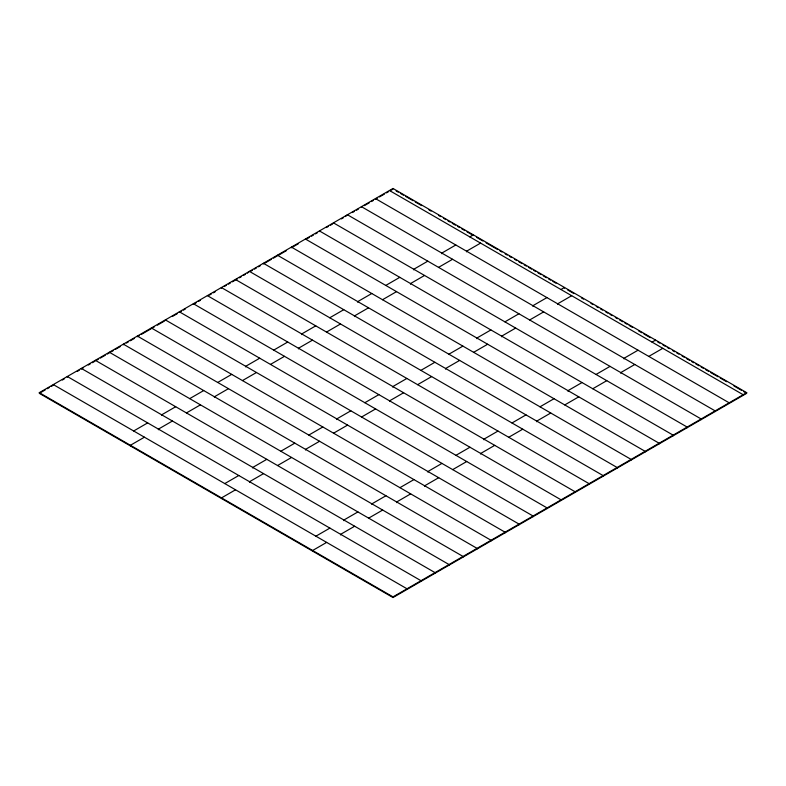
<?xml version="1.0" encoding="UTF-8"?>
<svg xmlns="http://www.w3.org/2000/svg" width="786" height="786" viewBox="0 0 786 786"><rect width="100%" height="100%" fill="white"/><g stroke="black" fill="none" stroke-linecap="round" stroke-linejoin="round"><path stroke-width="1.18" d="M39.3 392.676L393 188.463L746.7 392.676L746.7 393.324L393 597.537L39.3 393.324L39.3 392.676L393 596.879L746.7 392.676M40.302 392.745L45.303 389.866M47.307 388.706L49.302 387.547M51.306 386.398L53.31 385.238M62.31 380.041L64.314 378.891M77.313 371.375L79.317 370.226M83.316 367.907L81.322 369.066L81.322 368.418L435.022 572.621L435.022 573.269M88.327 365.028L90.321 363.869M92.326 362.71L94.33 361.56M96.324 360.401L98.329 359.251M100.333 358.092L105.334 355.203M107.328 354.054L109.333 352.894M111.337 351.735L113.331 350.585M115.336 349.426L120.337 346.538M126.34 343.079L128.344 341.92M130.338 340.76L134.347 338.452M139.348 335.563L137.344 336.722L137.344 336.064L491.044 540.277L491.044 540.925M141.352 334.414L151.354 328.636M152.356 328.057L154.351 326.897M157.357 325.168L164.362 321.12M172.36 316.503L177.361 313.614M181.369 311.305L179.365 312.464L179.365 311.806L533.065 516.019L533.065 516.667M183.364 310.146L185.368 308.996M194.368 303.799L196.372 302.639M198.377 301.49L200.371 300.331M209.381 295.133L211.385 293.974M213.379 292.824L215.384 291.665M224.383 286.468L226.388 285.308M228.392 284.159L230.386 282.999M232.391 281.85L234.395 280.69M237.392 278.961L235.387 280.111L235.387 279.462L589.087 483.665L589.087 484.323M239.396 277.802L241.39 276.652M243.395 275.493L245.399 274.334M247.394 273.184L249.398 271.376L603.098 475.579L603.098 476.237M250.4 271.455L252.394 270.296M254.399 269.136L256.403 267.987M258.398 266.827L260.402 265.678M271.406 259.321L263.408 263.939L263.408 263.29L617.108 467.493L617.108 468.151M273.41 258.162L277.409 255.853L277.409 255.204L631.109 459.407L631.109 460.065M278.411 255.273L286.418 250.655M298.425 243.729L291.419 247.767L291.419 247.118L645.119 451.321L645.119 451.979M306.422 239.101L309.429 237.372M311.423 236.213L313.427 235.063M315.432 233.904L317.426 232.754M326.436 227.547L328.43 226.397M330.434 225.238L332.439 224.089M341.438 218.891L343.443 217.732M345.447 216.572L347.441 214.765L701.141 418.977L701.141 419.626M352.442 212.534L354.447 211.375M356.451 210.226L358.445 209.066M364.449 205.598L369.449 202.709M371.454 201.56L373.458 200.401M377.457 198.092L375.453 199.251L375.453 198.593L729.153 402.805L729.153 403.454M379.461 196.942L384.462 194.054M386.466 192.894L388.461 191.735M390.347 190.654L393 189.121L393 188.463M133.669 430.983L147.67 422.897M175.691 406.726L161.68 414.812L161.68 415.46M189.691 398.64L203.702 390.554M217.702 382.468L231.713 374.372M259.724 358.2L245.723 366.286L245.723 366.944M273.734 350.114L287.735 342.028M315.756 325.856L301.745 333.942L301.745 334.6M329.756 317.77L343.767 309.684M371.778 293.512L357.768 301.598L357.768 302.246M385.788 285.426L399.789 277.34M427.8 261.168L413.8 269.254L413.8 269.903M455.821 244.986L441.811 253.082L441.811 253.731M469.822 236.9L473.359 234.867L473.359 235.515L467.012 231.85M144.418 437.193L130.417 445.279L130.417 445.927M172.429 421.021L158.428 429.107L158.428 429.755M186.439 412.935L200.45 404.839M228.461 388.667L214.45 396.753L214.45 397.411M242.461 380.581L256.472 372.495M270.482 364.409L284.483 356.323M312.494 340.151L298.493 348.237L298.493 348.896M326.504 332.065L340.515 323.979M368.526 307.807L354.515 315.893L354.515 316.542M382.527 299.721L396.537 291.635M424.548 275.454L410.547 283.55L410.547 284.198M438.559 267.368L452.559 259.282M480.58 243.11L466.57 251.196L466.57 251.854M224.776 483.587L238.787 475.501M266.798 459.329L252.797 467.415L252.797 468.063M280.808 451.243L294.809 443.157M308.819 435.071L322.83 426.985M350.841 410.803L336.83 418.889L336.83 419.547M364.842 402.717L378.852 394.631M406.863 378.459L392.862 386.545L392.862 387.203M420.874 370.373L434.874 362.287M448.885 354.201L462.895 346.115M490.906 329.943L476.896 338.029L476.896 338.678M504.907 321.857L518.917 313.771M546.928 297.599L532.928 305.685L532.928 306.334M560.939 289.503L564.476 287.47L564.476 288.118M235.535 489.796L221.524 497.882L221.524 498.53M263.546 473.624L249.535 481.71L249.535 482.358M277.556 465.538L291.557 457.452M319.568 441.27L305.567 449.356L305.567 450.014M333.578 433.184L347.589 425.098M361.589 417.012L375.6 408.926M403.611 392.754L389.601 400.84L389.601 401.499M417.621 384.668L431.622 376.582M459.633 360.41L445.633 368.496L445.633 369.145M473.644 352.325L487.654 344.239M515.665 328.067L501.655 336.153L501.655 336.801M529.666 319.971L543.676 311.885M571.687 295.713L557.687 303.799L557.687 304.457M315.893 536.19L329.904 528.104M357.915 511.932L343.904 520.018L343.904 520.666M385.926 495.76L371.916 503.846L371.916 504.494M399.936 487.674L413.937 479.588M441.948 463.406L427.948 471.502L427.948 472.15M455.959 455.32L469.969 447.234M497.98 431.062L483.97 439.148L483.97 439.806M511.981 422.976L525.991 414.89M540.002 406.804L554.002 398.718M582.013 382.546L568.013 390.632L568.013 391.281M596.024 374.46L610.034 366.374M638.045 350.202L624.035 358.288L624.035 358.937M652.046 342.116L655.583 340.073L655.583 340.721M326.642 542.399L312.641 550.485L312.641 551.133M354.663 526.227L340.652 534.313L340.652 534.961M368.663 518.141L382.674 510.055M410.685 493.873L396.675 501.969L396.675 502.618M438.696 477.701L424.695 485.787L424.695 486.446M452.707 469.615L466.707 461.529M494.728 445.357L480.718 453.443L480.718 454.102M508.729 437.271L522.739 429.185M550.75 413.014L536.74 421.1L536.74 421.748M564.761 404.928L578.761 396.842M592.772 388.756L606.772 380.67M634.793 364.488L620.783 372.584L620.783 373.232M648.794 356.402L662.804 348.316M396.173 190.949L398.286 192.177M400.398 193.395L403.572 195.223M405.684 196.441L413.092 200.715M415.205 201.943L421.551 205.598M428.95 209.872L431.062 211.1M438.47 215.374L440.582 216.592M443.756 218.42L445.868 219.648M447.981 220.866L450.103 222.084M452.215 223.303L455.389 225.14M457.501 226.358L459.614 227.576M461.726 228.805L464.899 230.632M476.542 237.352L482.899 241.017M486.072 242.854L497.725 249.584M499.847 250.803L501.969 252.031M505.143 253.868L507.265 255.086M509.387 256.315L511.499 257.533M514.683 259.37L516.795 260.598M518.917 261.817L522.091 263.654M524.213 264.872L526.335 266.1M528.447 267.319L531.631 269.156M533.753 270.384L535.865 271.602M537.988 272.83L541.161 274.658M543.283 275.886L546.467 277.723M548.579 278.942L550.701 280.17M552.823 281.388L555.997 283.225M567.649 289.955L574.006 293.62M581.424 297.904L583.546 299.132M590.964 303.416L593.076 304.634M596.26 306.471L598.372 307.69M600.494 308.918L602.616 310.136M605.79 311.973L607.912 313.201M610.034 314.42L612.147 315.648M615.33 317.475L617.442 318.703M619.565 319.922L622.748 321.759M624.86 322.987L626.982 324.205M629.105 325.433L632.278 327.271M638.635 330.935L641.818 332.773M643.931 333.991L650.287 337.666M657.705 341.949L659.827 343.168M663.001 345.005L665.123 346.233M667.245 347.451L669.358 348.679M672.541 350.507L674.653 351.735M676.775 352.953L678.898 354.181M682.071 356.019L684.193 357.237M686.316 358.465L689.489 360.293M691.611 361.521L693.724 362.739M695.846 363.967L699.029 365.804M701.141 367.023L703.264 368.251M705.386 369.469L708.559 371.306M710.682 372.535L718.099 376.808M720.212 378.037L726.569 381.701M733.986 385.985L741.404 390.269M743.527 391.487L745.639 392.715M389.463 190.507L743.163 394.719L743.163 395.368M305.42 239.032L659.12 443.235L659.12 443.884M207.376 295.634L561.076 499.837L561.076 500.495M151.354 327.978L505.054 532.191L505.054 532.839M109.333 352.236L463.033 556.449L463.033 557.097M53.31 384.59L407.01 588.793L407.01 589.451M715.152 411.54L715.152 410.891L361.452 206.679L361.452 207.337M687.141 427.712L687.141 427.063L333.441 222.851L333.441 223.509M673.13 435.798L673.13 435.149L319.43 230.937L319.43 231.595M575.087 492.409L575.087 491.751L221.387 287.548L221.387 288.197M547.076 508.581L547.076 507.923L193.376 303.72L193.376 304.379M519.055 524.753L519.055 524.105L165.355 319.892L165.355 320.55M477.043 549.011L477.043 548.363L123.343 344.15L123.343 344.808M449.022 565.183L449.022 564.535L95.322 360.322L95.322 360.98M421.011 581.365L421.011 580.707L67.311 376.504L67.311 377.152M393 596.879L393 597.537"/></g></svg>
